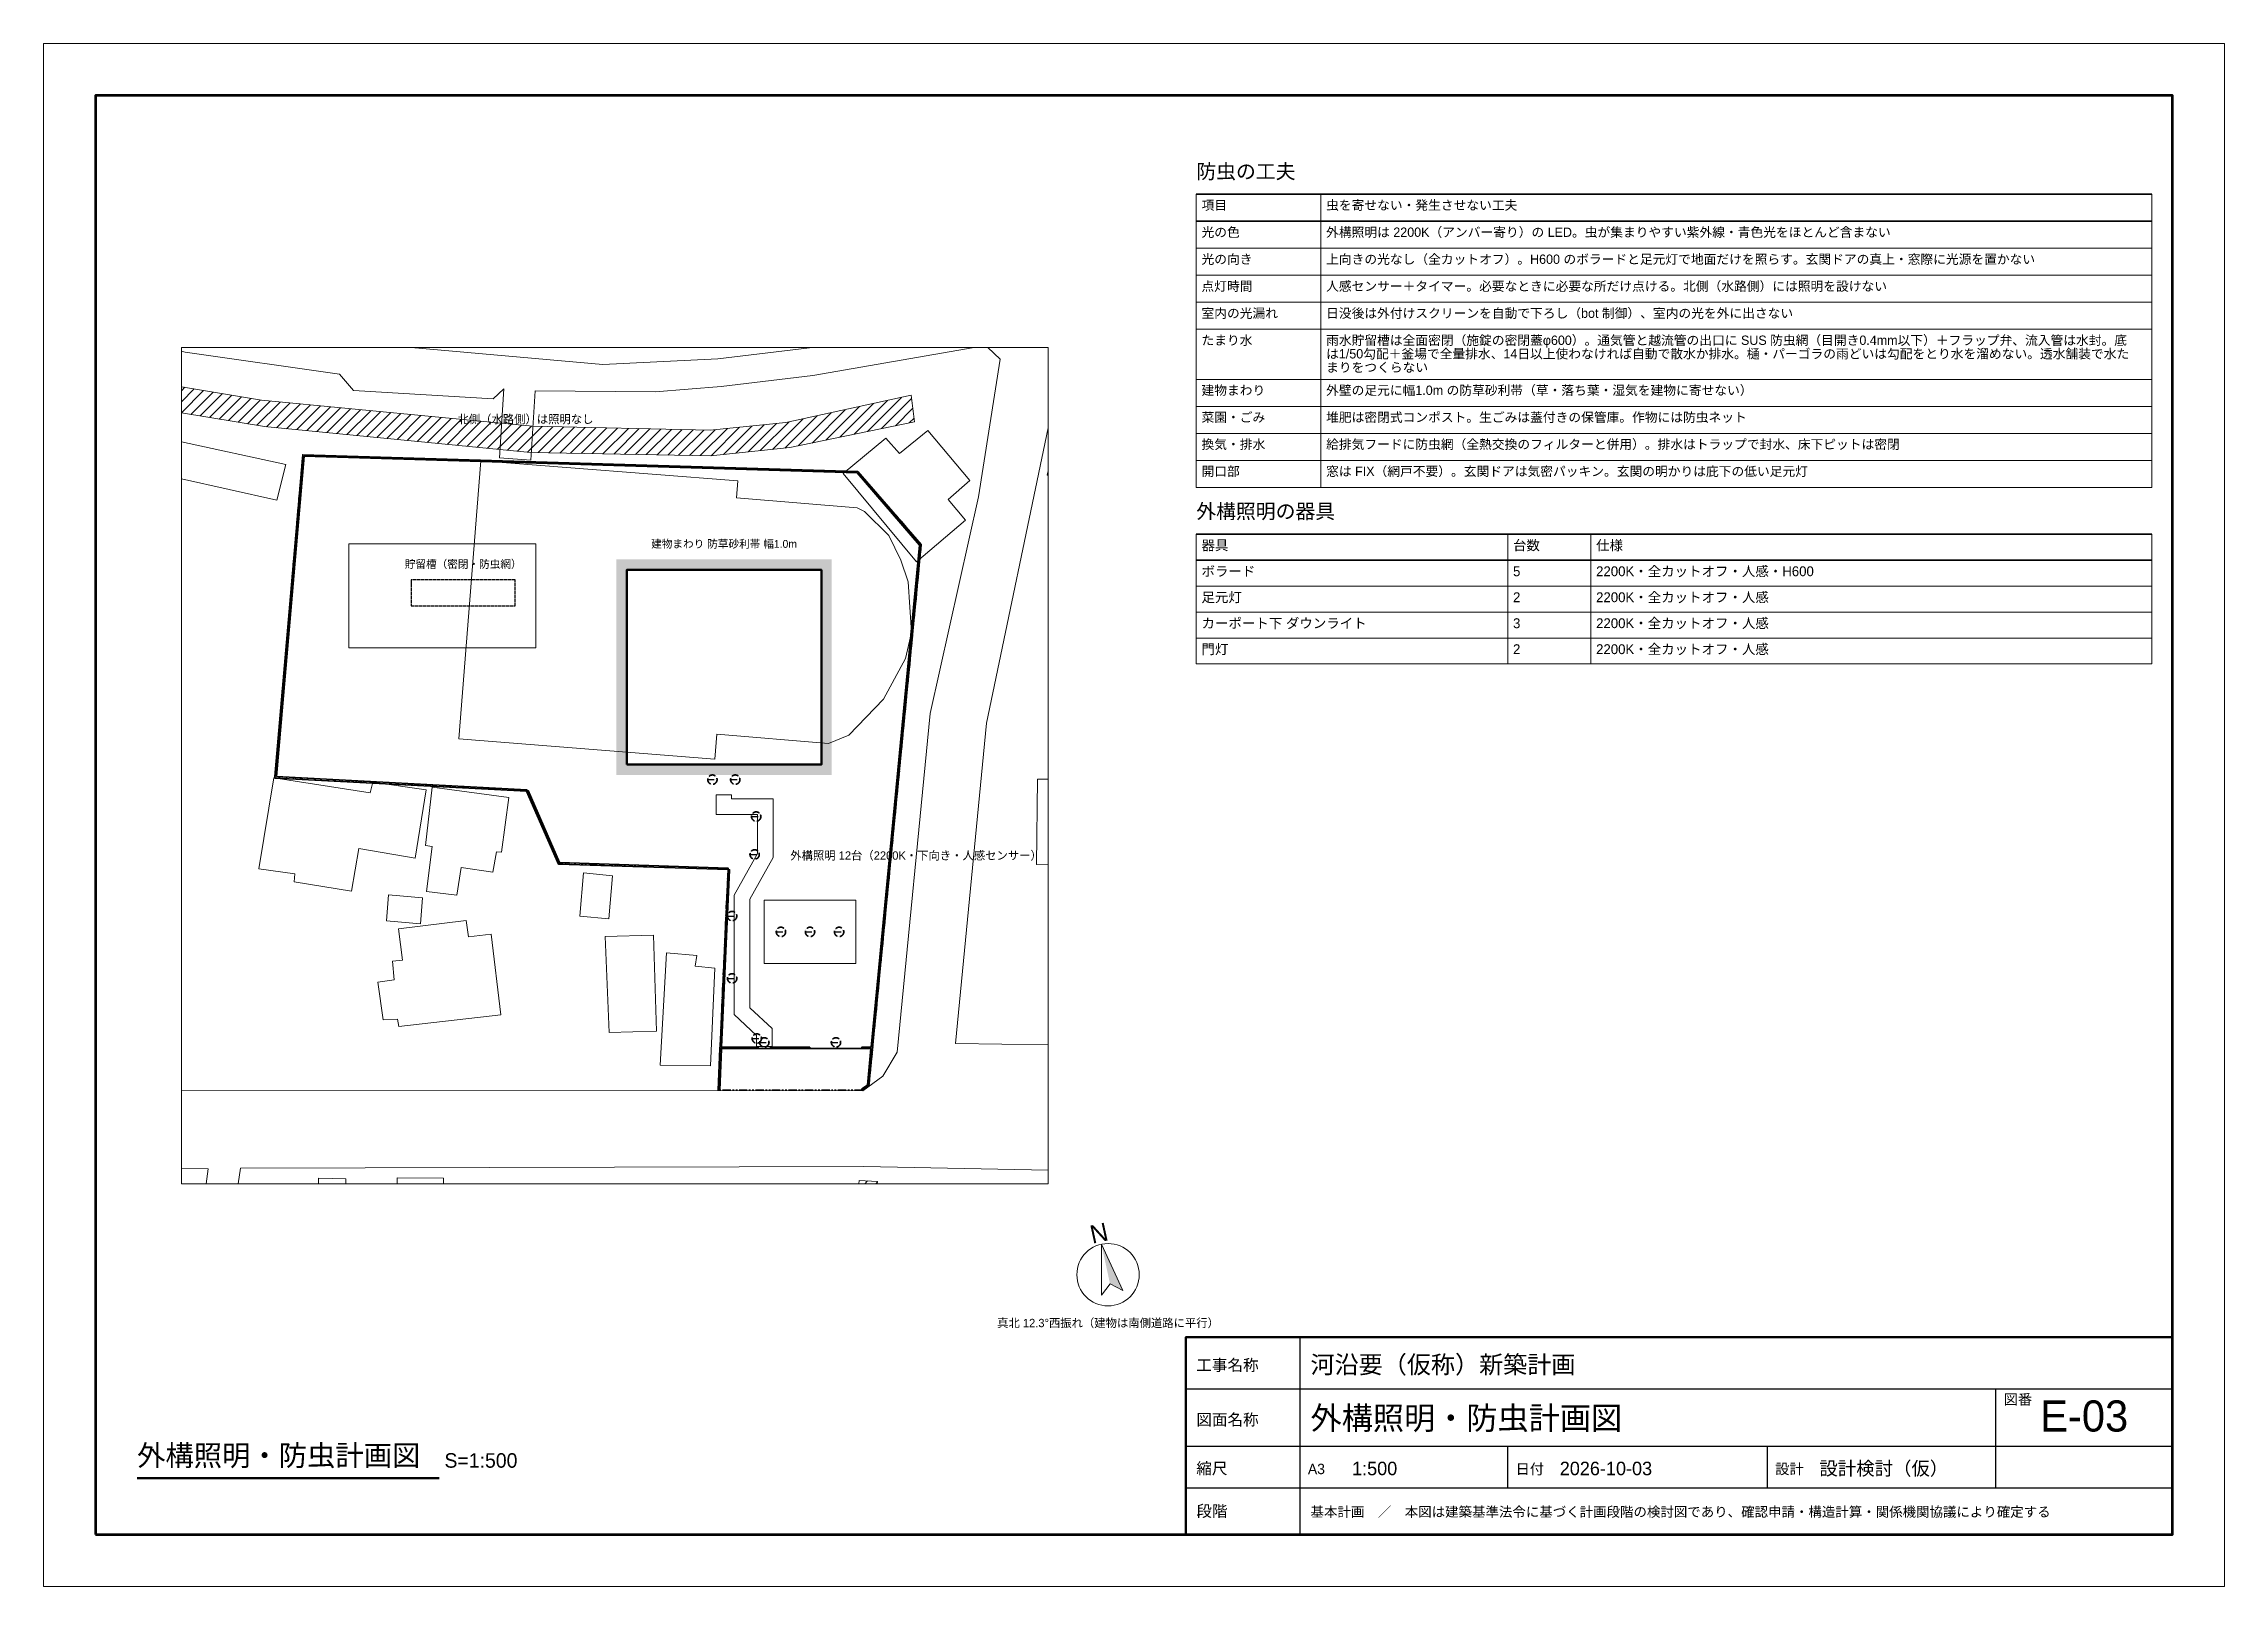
# Model space of a CAD drawing. Header units: millimetres. Extents: x 0 to 210000, y 0 to 148500.
import ezdxf
from ezdxf.enums import TextEntityAlignment as Align

# ---------------------------------------------------------------- set-up
doc = ezdxf.new("R2010")
doc.units = ezdxf.units.MM
doc.header["$LTSCALE"] = 250
for name, pattern in [('DASHDOT', [3.556, 2.54, -0.508, 0, -0.508]), ('DASHED', [1.524, 1.27, -0.254]), ('PHANTOM', [6.35, 3.175, -0.635, 0.635, -0.635, 0.635, -0.635])]:
    doc.linetypes.add(name, pattern=pattern)
for name, color, linetype, lineweight in [('A-CUT', 7, 'Continuous', 50), ('A-CUT-HATCH', 8, 'Continuous', 9), ('A-DOOR', 5, 'Continuous', 18), ('A-DRAIN', 5, 'DASHED', 25), ('A-FENCE', 7, 'Continuous', 35), ('A-FLOOD', 5, 'DASHDOT', 25), ('A-HIDDEN', 8, 'Continuous', 13), ('A-NEIGH', 8, 'Continuous', 13), ('A-PAVE', 3, 'Continuous', 13), ('A-ROAD', 8, 'Continuous', 18), ('A-SITE', 3, 'PHANTOM', 25), ('A-SYMB', 7, 'Continuous', 18), ('A-TEXT', 7, 'Continuous', 18), ('A-WATER', 5, 'Continuous', 18), ('G-FRAME', 7, 'Continuous', 70), ('G-TABLE', 7, 'Continuous', 18), ('G-TITLE', 7, 'Continuous', 25)]:
    doc.layers.add(name, color=color, linetype=linetype, lineweight=lineweight)
doc.styles.add('JP', font='ipag.ttf')

msp = doc.modelspace()

# ---------------------------------------------------------------- hatches: boundary and pattern name
at = {"layer": 'A-CUT-HATCH'}
h = msp.add_hatch(dxfattribs=at)
h.set_pattern_fill('ANSI31', scale=157.48)
h.paths.add_polyline_path([(22431, 77942), (46519, 76687), (46511, 76537), (46648, 76597), (49671, 69674), (65915, 69140), (65910, 68990), (66060, 68983), (65290, 51911), (68797, 51911), (68797, 51761), (65283, 51761), (65283, 51753), (65103, 47759), (64953, 47766), (65133, 51761), (65133, 51911), (65140, 51911), (65910, 68990), (49572, 69528), (46511, 76537), (22418, 77792), (22417, 77787), (22268, 77800), (22276, 77950), (22281, 77950), (24958, 108934), (78402, 107319), (78402, 107319), (84512, 100279), (79472, 48174), (78875, 47764), (78790, 47887), (79330, 48258), (79668, 51761), (78807, 51761), (78807, 51911), (79683, 51911), (84357, 100230), (78332, 107171), (25096, 108780)])
h.paths.add_polyline_path([(73797, 51911), (73797, 51761), (70007, 51761), (70007, 51911)])
at = {"layer": 'A-PAVE'}
h = msp.add_hatch(dxfattribs=at)
h.set_pattern_fill('DOTS', scale=157.4803)
h.paths.add_polyline_path([(55157, 78104), (55157, 98844), (75897, 98844), (75897, 78104)])
h.paths.add_polyline_path([(74897, 97844), (56157, 97844), (56157, 79104), (74897, 79104)])
at = {"layer": 'A-SYMB'}
msp.add_hatch(color=7, dxfattribs=at).paths.add_polyline_path([(101862, 32931), (102691, 29121), (103909, 28464)])
at = {"layer": 'A-WATER'}
h = msp.add_hatch(dxfattribs=at)
h.set_pattern_fill('ANSI31', scale=236.22)
h.paths.add_polyline_path([(20972, 114177), (47092, 111674), (64174, 111288), (71467, 112016), (83554, 114647), (83861, 112104), (71866, 109616), (64220, 108822), (46895, 109145), (21278, 111644), (13268, 112953), (13268, 115472)])
h = msp.add_hatch(dxfattribs=at)
h.set_pattern_fill('ANSI31', scale=236.22)
h.paths.add_polyline_path([(80280, 38761), (78509, 38761), (78532, 39070), (80295, 38962)])

# ---------------------------------------------------------------- linework, layer by layer
at = {"layer": 'A-CUT', "lineweight": 50}
msp.add_lwpolyline([(56157, 79104), (74897, 79104), (74897, 97844), (56157, 97844)], close=True, dxfattribs=at)
at = {"layer": 'A-DOOR', "lineweight": 35}
for p, q in [((68802, 51761), (70002, 51761)), ((73802, 51761), (78802, 51761))]:
    msp.add_line(p, q, dxfattribs=at)
at = {"layer": 'A-DRAIN'}
msp.add_lwpolyline([(35402, 94399), (45402, 94399), (45402, 96899), (35402, 96899)], close=True, dxfattribs=at)
at = {"layer": 'A-FENCE'}
for points in [[(22431, 77942), (46519, 76687), (46511, 76537), (46648, 76597), (49671, 69674), (65915, 69140), (65910, 68990), (66060, 68983), (65290, 51911), (68797, 51911), (68797, 51761), (65283, 51761), (65283, 51753), (65103, 47759), (64953, 47766), (65133, 51761), (65133, 51911), (65140, 51911), (65910, 68990), (49572, 69528), (46511, 76537), (22418, 77792), (22417, 77787), (22268, 77800), (22276, 77950), (22281, 77950), (24958, 108934), (78402, 107319), (78402, 107319), (84512, 100279), (79472, 48174), (78875, 47764), (78790, 47887), (79330, 48258), (79668, 51761), (78807, 51761), (78807, 51911), (79683, 51911), (84357, 100230), (78332, 107171), (25096, 108780), (22431, 77942)], [(73797, 51911), (73797, 51761), (70007, 51761), (70007, 51911), (73797, 51911)]]:
    msp.add_lwpolyline(points, close=True, dxfattribs=at)
at = {"layer": 'A-FLOOD'}
for p, q in [((63952, 77654), (64852, 77654)), ((66152, 77654), (67052, 77654)), ((68167, 74099), (69067, 74099)), ((68021, 70454), (68921, 70454)), ((65852, 64524), (66752, 64524)), ((70552, 62999), (71452, 62999)), ((73352, 62999), (74252, 62999)), ((76152, 62999), (77052, 62999)), ((65852, 58524), (66752, 58524)), ((68232, 52733), (69132, 52733)), ((68952, 52361), (69852, 52361)), ((75852, 52361), (76752, 52361))]:
    msp.add_line(p, q, dxfattribs=at)
at = {"layer": 'A-FLOOD', "lineweight": 35}
for centre in [(64402, 77654), (66602, 77654), (68617, 74099), (68471, 70454), (66302, 64524), (71002, 62999), (73802, 62999), (76602, 62999), (66302, 58524), (68682, 52733), (69402, 52361), (76302, 52361)]:
    msp.add_circle(centre, 450, dxfattribs=at)
at = {"layer": 'A-HIDDEN'}
for points in [[(66852, 106416), (66719, 104770), (78335, 103829), (79035, 103480), (81407, 101141), (82545, 98779), (83243, 96700), (83561, 91806), (82988, 89317), (80865, 85385), (77524, 81926), (75578, 81134), (64844, 82021), (64620, 79619), (39990, 81576), (42105, 108348), (66852, 106416)], [(29402, 90349), (47402, 90349), (47402, 100349), (29402, 100349)], [(69402, 59949), (78202, 59949), (78202, 66049), (69402, 66049)]]:
    msp.add_lwpolyline(points, close=True, dxfattribs=at)
at = {"layer": 'A-NEIGH', "lineweight": 9}
msp.add_lwpolyline([(96732, 38761), (96732, 119239), (13268, 119239), (13268, 38761), (96732, 38761)], close=True, dxfattribs=at)
at = {"layer": 'A-NEIGH'}
for points in [[(13268, 110176), (23313, 107983)], [(82416, 109057), (85158, 111271), (89188, 106437), (87109, 104613), (88780, 102623), (84064, 98618), (77002, 107131), (81107, 110512), (82416, 109057)], [(23313, 107983), (22449, 104571), (13268, 106606)], [(96732, 106933), (96651, 106946), (96732, 107381)], [(31442, 76369), (31705, 77418), (36831, 76671), (35783, 70108), (30361, 71037), (29652, 66912), (24114, 67814), (24193, 68579), (20738, 69075), (22181, 77822), (31442, 76369)], [(96732, 69461), (95625, 69481), (95700, 77694), (96732, 77702)], [(44813, 75922), (44101, 70681), (43597, 70694), (43271, 68760), (40195, 69206), (39788, 66518), (36855, 66873), (37406, 71209), (36759, 71314), (37401, 76918), (44813, 75922)], [(54769, 68407), (54437, 64241), (51647, 64504), (51979, 68670), (54769, 68407)], [(36491, 66292), (36292, 63772), (33008, 64050), (33197, 66567), (36491, 66292)], [(40682, 64103), (40901, 62534), (43092, 62765), (44029, 55027), (34217, 53884), (34062, 54598), (32711, 54549), (32172, 58157), (33741, 58376), (33591, 60195), (34564, 60285), (34162, 63308), (40682, 64103)], [(58745, 62692), (59017, 53449), (54449, 53324), (54060, 62542), (58745, 62692)], [(62895, 60740), (62740, 59714), (64646, 59514), (64217, 50108), (59363, 50167), (59988, 60977), (62895, 60740)], [(26476, 38761), (26475, 39284), (29094, 39240)], [(29094, 39240), (29102, 38761)], [(34031, 38761), (34040, 39324), (38516, 39305)], [(38516, 39305), (38507, 38761)]]:
    msp.add_lwpolyline(points, dxfattribs=at)
at = {"layer": 'A-PAVE'}
msp.add_lwpolyline([(66502, 55034), (66502, 66546), (68752, 70546), (68752, 74299), (64752, 74299), (64752, 76204), (66252, 76204), (66252, 75799), (70252, 75799), (70252, 70153), (68002, 66153), (68002, 55687), (70152, 53687), (70152, 51961), (68652, 51961), (68652, 53034), (66502, 55034)], close=True, dxfattribs=at)
at = {"layer": 'A-ROAD'}
for points in [[(13268, 47745), (78882, 47712), (80815, 49125), (82181, 51408), (85382, 84005), (90029, 104880), (92112, 118116), (90912, 119239)], [(44320, 115287), (43293, 114317), (29836, 115113), (28501, 116685), (13642, 118794), (13268, 118899)], [(35400, 119239), (53864, 117610), (64921, 118154), (73748, 119216), (73882, 119239)], [(89618, 119239), (74081, 116556), (65253, 115504), (58906, 114993), (47344, 115076)], [(47344, 115076), (46933, 108406), (43909, 108618), (44320, 115287)], [(96732, 111511), (90803, 83076), (87827, 52269), (96732, 52140)], [(15655, 38761), (15846, 40205), (13268, 40226)], [(96732, 40077), (78985, 40417), (18946, 40255), (18747, 38761)]]:
    msp.add_lwpolyline(points, dxfattribs=at)
at = {"layer": 'A-SITE'}
msp.add_lwpolyline([(24958, 108934), (78402, 107319), (84512, 100279), (79472, 48174), (78871, 47761), (64953, 47761), (65910, 68990), (49572, 69528), (46511, 76537), (22268, 77800)], close=True, dxfattribs=at)
at = {"layer": 'A-SYMB', "lineweight": 50}
msp.add_line((9000, 10400), (38100, 10400), dxfattribs=at)
at = {"layer": 'A-SYMB'}
msp.add_lwpolyline([(101862, 32931), (101857, 28018), (102691, 29121), (103909, 28464)], close=True, dxfattribs=at)
msp.add_circle((102500, 30000), 3000, dxfattribs=at)
at = {"layer": 'A-WATER'}
for points in [[(20972, 114177), (47092, 111674), (64174, 111288), (71467, 112016), (83554, 114647), (83861, 112104), (71866, 109616), (64220, 108822), (46895, 109145), (21278, 111644), (13268, 112953), (13268, 115472), (20972, 114177)], [(80280, 38761), (78509, 38761), (78532, 39070), (80295, 38962), (80280, 38761)]]:
    msp.add_lwpolyline(points, close=True, dxfattribs=at)
at = {"layer": 'G-FRAME', "lineweight": 0}
msp.add_lwpolyline([(0, 0), (210000, 0), (210000, 148500), (0, 148500)], close=True, dxfattribs=at)
at = {"layer": 'G-FRAME'}
msp.add_lwpolyline([(5000, 5000), (205000, 5000), (205000, 143500), (5000, 143500)], close=True, dxfattribs=at)
at = {"layer": 'G-TABLE', "lineweight": 35}
for points in [[(111000, 134000), (203000, 134000)], [(111000, 131400), (203000, 131400)], [(111000, 101285), (203000, 101285)], [(111000, 98785), (203000, 98785)]]:
    msp.add_lwpolyline(points, dxfattribs=at)
at = {"layer": 'G-TABLE'}
for points in [[(111000, 134000), (111000, 105785)], [(123000, 134000), (123000, 105785)], [(203000, 134000), (203000, 105785)], [(111000, 101285), (111000, 88785)], [(141000, 101285), (141000, 88785)], [(149000, 101285), (149000, 88785)], [(203000, 101285), (203000, 88785)]]:
    msp.add_lwpolyline(points, dxfattribs=at)
at = {"layer": 'G-TABLE', "lineweight": 18}
for points in [[(111000, 128800), (203000, 128800)], [(111000, 126200), (203000, 126200)], [(111000, 123600), (203000, 123600)], [(111000, 121000), (203000, 121000)], [(111000, 116185), (203000, 116185)], [(111000, 113585), (203000, 113585)], [(111000, 110985), (203000, 110985)], [(111000, 108385), (203000, 108385)], [(111000, 105785), (203000, 105785)], [(111000, 96285), (203000, 96285)], [(111000, 93785), (203000, 93785)], [(111000, 91285), (203000, 91285)], [(111000, 88785), (203000, 88785)]]:
    msp.add_lwpolyline(points, dxfattribs=at)
at = {"layer": 'G-TITLE'}
for p, q in [((121000, 5000), (121000, 24000)), ((110000, 19000), (205000, 19000)), ((188000, 9500), (188000, 19000)), ((110000, 13500), (205000, 13500)), ((121000, 9500), (121000, 13500)), ((141000, 9500), (141000, 13500)), ((166000, 9500), (166000, 13500)), ((110000, 9500), (205000, 9500))]:
    msp.add_line(p, q, dxfattribs=at)
at = {"layer": 'G-TITLE', "lineweight": 50}
msp.add_lwpolyline([(110000, 5000), (205000, 5000), (205000, 24000), (110000, 24000)], close=True, dxfattribs=at)

# ---------------------------------------------------------------- texts
at = {"layer": 'A-SYMB', "style": 'JP'}
msp.add_text('N', height=1750, rotation=12.27877, dxfattribs=at).set_placement((101628, 34006), align=Align.MIDDLE_CENTER)
msp.add_text('真北 12.3°西振れ（建物は南側道路に平行）', height=800, dxfattribs=at).set_placement((102500, 25750), align=Align.TOP_CENTER)
at = {"layer": 'A-TEXT', "style": 'JP'}
for s, height, p in [('防虫の工夫', 1400, (111000, 135500)), ('項目', 900, (111500, 132500)), ('虫を寄せない・発生させない工夫', 900, (123500, 132500)), ('光の色', 900, (111500, 129900)), ('外構照明は 2200K（アンバー寄り）の LED。虫が集まりやすい紫外線・青色光をほとんど含まない', 900, (123500, 129900)), ('光の向き', 900, (111500, 127300)), ('上向きの光なし（全カットオフ）。H600 のボラードと足元灯で地面だけを照らす。玄関ドアの真上・窓際に光源を置かない', 900, (123500, 127300)), ('点灯時間', 900, (111500, 124700)), ('人感センサー＋タイマー。必要なときに必要な所だけ点ける。北側（水路側）には照明を設けない', 900, (123500, 124700)), ('室内の光漏れ', 900, (111500, 122100)), ('日没後は外付けスクリーンを自動で下ろし（bot 制御）、室内の光を外に出さない', 900, (123500, 122100)), ('たまり水', 900, (111500, 119500)), ('雨水貯留槽は全面密閉（施錠の密閉蓋φ600）。通気管と越流管の出口に SUS 防虫網（目開き0.4mm以下）＋フラップ弁、流入管は水封。底', 900, (123500, 119500)), ('は1/50勾配＋釜場で全量排水、14日以上使わなければ自動で散水か排水。樋・パーゴラの雨どいは勾配をとり水を溜めない。透水舗装で水た', 900, (123500, 118195)), ('まりをつくらない', 900, (123500, 116890)), ('建物まわり', 900, (111500, 114685)), ('外壁の足元に幅1.0m の防草砂利帯（草・落ち葉・湿気を建物に寄せない）', 900, (123500, 114685)), ('菜園・ごみ', 900, (111500, 112085)), ('堆肥は密閉式コンポスト。生ごみは蓋付きの保管庫。作物には防虫ネット', 900, (123500, 112085)), ('換気・排水', 900, (111500, 109485)), ('給排気フードに防虫網（全熱交換のフィルターと併用）。排水はトラップで封水、床下ピットは密閉', 900, (123500, 109485)), ('開口部', 900, (111500, 106885)), ('窓は FIX（網戸不要）。玄関ドアは気密パッキン。玄関の明かりは庇下の低い足元灯', 900, (123500, 106885)), ('外構照明の器具', 1400, (111000, 102785)), ('台数', 950, (141500, 99735)), ('仕様', 950, (149500, 99735)), ('器具', 950, (111500, 99735)), ('ボラード', 950, (111500, 97235)), ('5', 950, (141500, 97235)), ('2200K・全カットオフ・人感・H600', 950, (149500, 97235)), ('足元灯', 950, (111500, 94735)), ('2', 950, (141500, 94735)), ('2200K・全カットオフ・人感', 950, (149500, 94735)), ('カーポート下 ダウンライト', 950, (111500, 92235)), ('3', 950, (141500, 92235)), ('2200K・全カットオフ・人感', 950, (149500, 92235)), ('門灯', 950, (111500, 89735)), ('2', 950, (141500, 89735)), ('2200K・全カットオフ・人感', 950, (149500, 89735))]:
    msp.add_text(s, height=height, dxfattribs=at).set_placement(p)
for s, height, p in [('北側（水路側）は照明なし', 800, (46402, 112349)), ('建物まわり 防草砂利帯 幅1.0m', 750, (65527, 100344)), ('貯留槽（密閉・防虫網）', 750, (40402, 98399))]:
    msp.add_text(s, height=height, dxfattribs=at).set_placement(p, align=Align.MIDDLE_CENTER)
msp.add_text('外構照明 12台（2200K・下向き・人感センサー）', height=800, dxfattribs=at).set_placement((71902, 70349), align=Align.MIDDLE_LEFT)
for s, height, p in [('外構照明・防虫計画図', 2000, (9000, 11000)), ('S=1:500', 1400, (38600, 11000))]:
    msp.add_text(s, height=height, dxfattribs=at).set_placement(p, align=Align.BOTTOM_LEFT)
at = {"layer": 'G-TITLE', "style": 'JP'}
for s, height, p in [('工事名称', 1100, (111000, 20750)), ('河沿要（仮称）新築計画', 1700, (122000, 20500)), ('外構照明・防虫計画図', 2200, (122000, 15100)), ('図番', 1000, (188750, 17500)), ('図面名称', 1100, (111000, 15500)), ('縮尺', 1100, (111000, 10800)), ('A3', 1000, (121750, 10800)), ('1:500', 1300, (126000, 10700)), ('日付', 1000, (141750, 10800)), ('2026-10-03', 1300, (146000, 10700)), ('設計', 1000, (166750, 10800)), ('設計検討（仮）', 1300, (171000, 10700)), ('段階', 1100, (111000, 6700)), ('基本計画\u3000／\u3000本図は建築基準法令に基づく計画段階の検討図であり、確認申請・構造計算・関係機関協議により確定する', 950, (122000, 6700))]:
    msp.add_text(s, height=height, dxfattribs=at).set_placement(p)
msp.add_text('E-03', height=3000, dxfattribs=at).set_placement((196500, 14000), align=Align.BOTTOM_CENTER)

doc.saveas('drawing.dxf')
